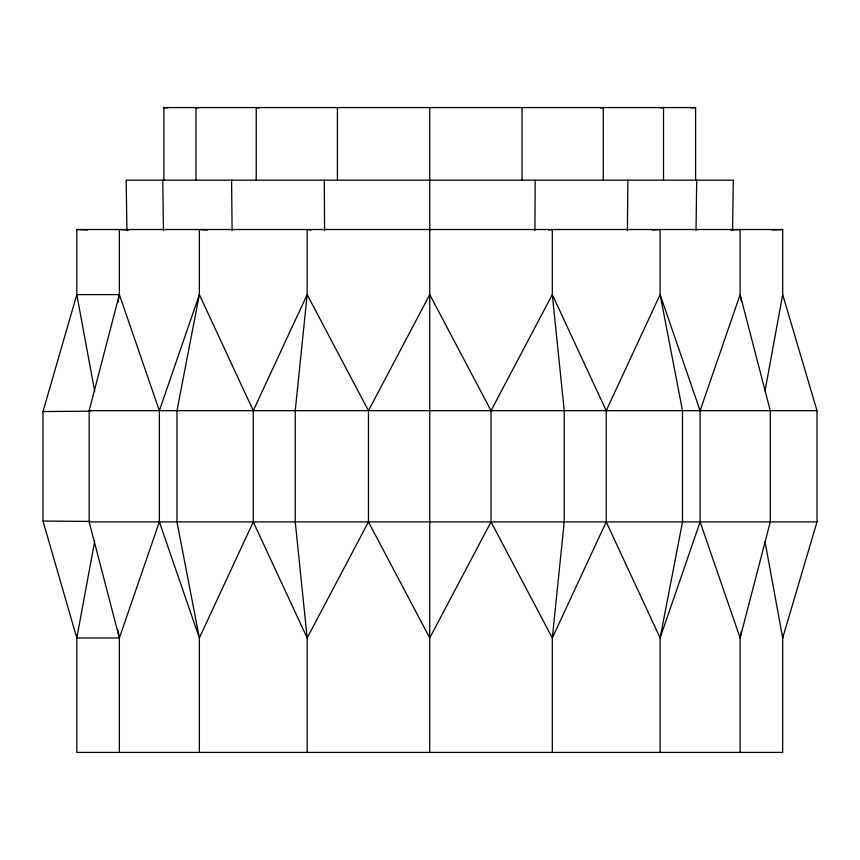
<?xml version="1.0" encoding="UTF-8"?>
<svg xmlns="http://www.w3.org/2000/svg" width="860" height="860" viewBox="0 0 860 860"><rect width="100%" height="100%" fill="white"/><g stroke="black" fill="none" stroke-linecap="round" stroke-linejoin="round"><path stroke-width="1.29" d="M429.742 230.555L429.742 107.575M76.809 297.27L76.798 229.523L782.686 229.523L782.686 294.614L817 410.682L817 521.902L782.686 637.97L782.686 635.303L782.686 752.425L76.798 752.425L76.809 635.314M534.909 230.555L535.178 180.17M627.381 230.555L627.897 180.17M696.019 230.555L696.707 180.17M732.548 230.555L733.322 180.17L126.151 180.17L126.936 230.555M117.949 302.473L119.368 294.614L119.368 229.523L128.72 230.028M765.034 390.902L782.686 294.614M741.331 631.38L740.116 637.97L740.116 752.425M207.228 230.093L199.369 229.523L199.369 294.614L159.369 410.682L159.369 521.902L119.368 637.97L76.798 637.97L94.718 541.112M119.368 752.425L119.368 637.97L89.16 521.902L89.16 410.682L119.368 294.614L76.798 294.614L43 411.542L43 521.053L76.798 637.97M730.763 230.028L740.116 229.523L740.116 294.614L770.291 410.682L770.291 521.902L740.116 637.97L700.115 521.902L700.115 410.682L660.114 294.614L660.114 229.523L652.256 230.093M700.115 410.682L740.116 294.614L741.331 301.215M700.115 521.902L660.114 637.97L660.114 752.425M307.16 752.425L307.16 637.97L253.27 521.902L253.27 410.682L307.16 294.614L307.16 229.523L310.901 230.028M253.27 521.902L199.369 637.97L199.369 752.425M606.214 410.682L660.114 294.614L682.507 410.682L682.507 521.902L660.114 637.97L606.214 521.902L606.214 410.682L552.313 294.614L552.313 229.523L548.583 230.028M606.214 521.902L552.313 637.97L552.313 752.425M368.456 410.682L429.742 294.614L491.028 410.682L491.028 521.902L429.742 637.97L368.456 521.902L368.456 410.682L307.16 294.614L295.249 410.682L295.249 521.902L307.16 637.97L368.456 521.902M491.028 410.682L552.313 294.614L564.235 410.682L564.235 521.902L552.313 637.97L491.028 521.902M600.656 107.951L603.258 107.575L603.258 180.17M660.856 107.865L663.511 107.575L663.511 180.17M691.601 107.951L695.579 107.575L695.579 180.17M772.13 230.018L782.686 229.523M43 411.542L90.44 411.177M163.905 180.17L163.905 107.575L695.579 107.575M89.16 410.682L770.291 410.682M770.667 410.682L817 410.682M89.16 521.902L770.291 521.902M770.667 521.902L817 521.902M43 521.053L90.44 521.418M76.798 229.523L87.355 230.018M163.905 107.575L167.872 107.951M198.628 107.865L195.962 107.575L195.962 180.17M258.817 107.951L256.226 107.575L256.226 180.17M253.27 410.682L199.369 294.614L176.977 410.682L176.977 521.902L199.369 637.97L159.369 521.902M119.368 294.614L159.369 410.682M76.798 294.614L94.718 391.472M765.034 541.692L782.686 637.97M117.949 630.122L119.368 637.97M162.776 180.17L163.454 230.555M231.587 180.17L232.103 230.555M324.306 180.17L324.575 230.555M522.063 107.575L522.063 180.17M429.742 229.523L429.742 752.425M337.421 107.575L337.421 180.17"/></g></svg>
